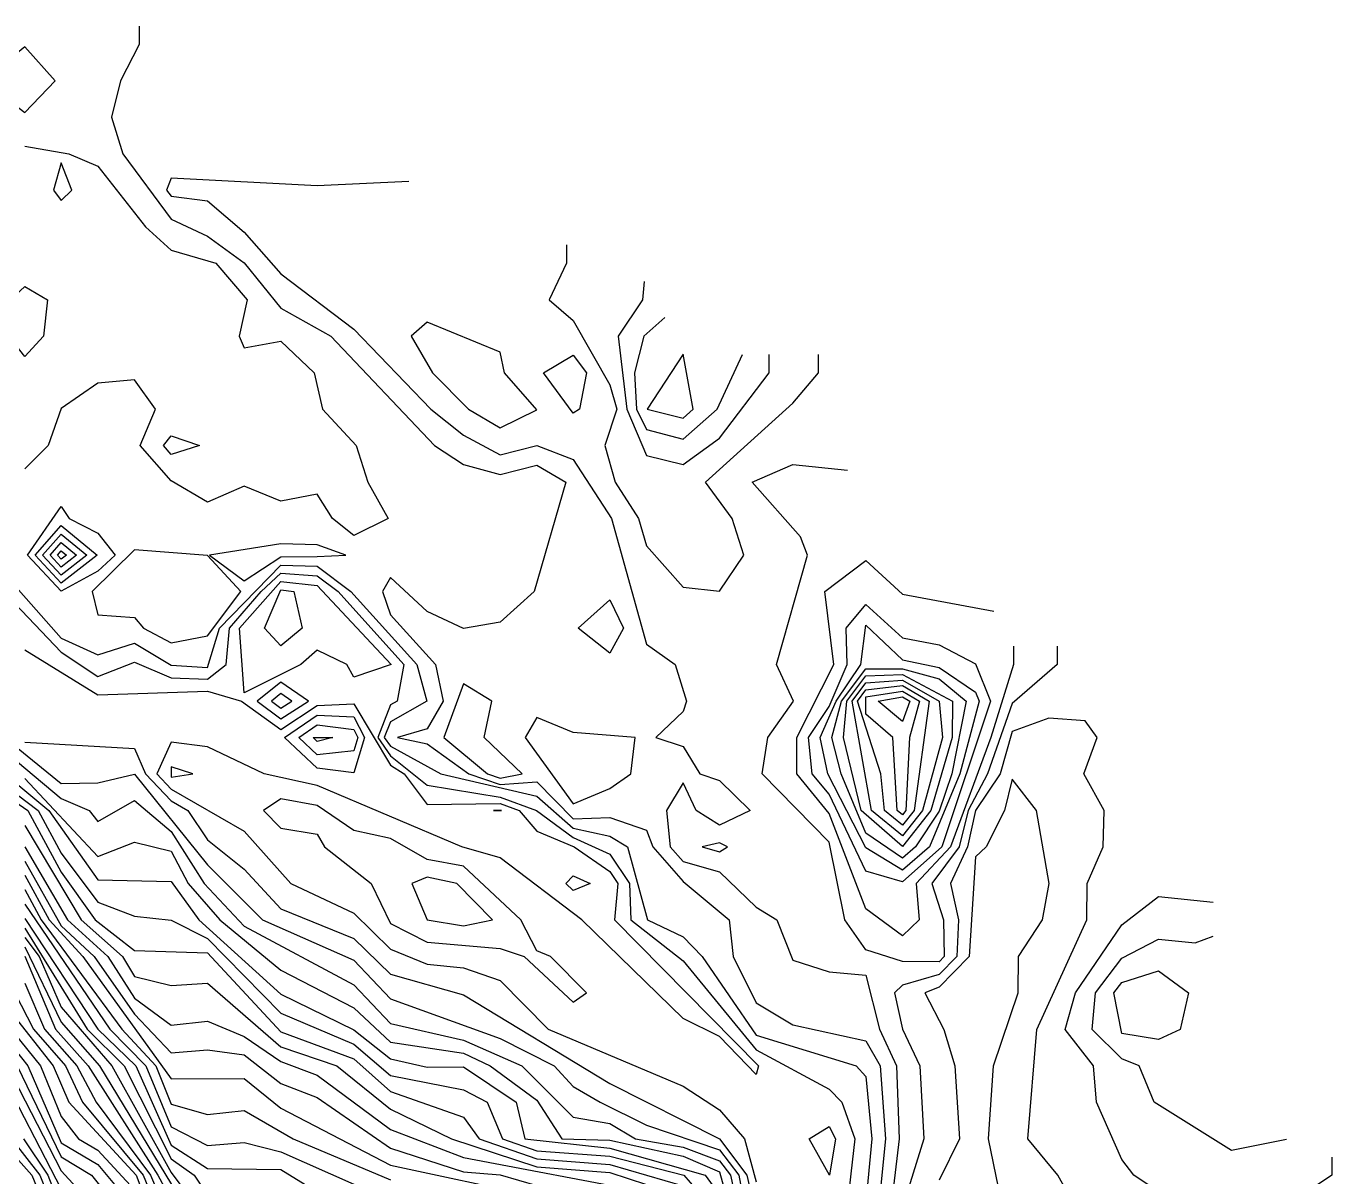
# Model space of a CAD drawing. Extents: x 2324165 to 2328366, y 427900 to 430978.
# Drawn here: x 2327507 to 2328348, y 429908 to 430649 of the extents above; entities that cross this region are included whole.
import ezdxf

# ---------------------------------------------------------------- set-up
doc = ezdxf.new("R2010")
doc.units = 0
doc.layers.add('contours', color=2, linetype='Continuous')

msp = doc.modelspace()

# ---------------------------------------------------------------- linework, layer by layer
at = {"layer": 'contours'}
for points in [[(2327579.8477, 430648.9491), (2327579.8475, 430637.2034), (2327567.8949, 430613.7122), (2327562.0921, 430590.2209), (2327569.4542, 430566.7294), (2327600.4274, 430524.5427), (2327623.9713, 430513.7174), (2327647.5152, 430496.5875), (2327671.059, 430467.2497), (2327703.3838, 430449.271), (2327769.9642, 430378.7961), (2327788.7783, 430366.7307), (2327812.3223, 430360.204), (2327835.8664, 430366.1322), (2327854.5308, 430355.3038), (2327834.1808, 430284.8299), (2327812.3212, 430265.116), (2327788.777, 430260.9945), (2327765.2331, 430271.9014), (2327741.6892, 430293.8168), (2327736.6205, 430284.831), (2327741.6889, 430269.8215), (2327770.7736, 430237.8479), (2327775.6463, 430214.3565), (2327765.2322, 430196.344), (2327746.3067, 430190.8655), (2327765.2321, 430186.7672), (2327792.1991, 430167.3735), (2327812.3199, 430160.5098), (2327835.8641, 430162.2508), (2327859.4079, 430138.536), (2327882.952, 430139.2692), (2327906.496, 430131.1643), (2327910.6698, 430120.3894), (2327930.0397, 430098.159), (2327959.8018, 430073.4061), (2327962.2357, 430049.9147), (2327977.1269, 430019.9685), (2328000.6709, 430005.7786), (2328047.7589, 429995.4363), (2328056.9262, 429979.4395), (2328060.4123, 429932.4567), (2328053.3989, 429861.9827)], [(2327506.2518, 430593.3859), (2327525.9298, 430613.7127), (2327506.2523, 430635.6458), (2327479.4838, 430613.7132), (2327506.2518, 430593.3859)], [(2327506.2516, 430571.5523), (2327534.7336, 430566.7298), (2327553.3396, 430558.84), (2327583.9333, 430519.7465), (2327600.4271, 430504.6203), (2327629.346, 430496.2546), (2327649.4427, 430472.763), (2327644.3802, 430449.2717), (2327647.5146, 430441.7531), (2327671.0587, 430446.1746), (2327692.6385, 430425.7798), (2327698.0158, 430402.2883), (2327719.7022, 430378.7967), (2327727.0887, 430355.3053), (2327740.1843, 430331.8137), (2327718.1455, 430321.0347), (2327704.4325, 430331.8142), (2327694.6017, 430347.6039), (2327671.0575, 430343.1184), (2327647.5135, 430352.7038), (2327623.9693, 430342.458), (2327600.4254, 430356.0825), (2327580.663, 430378.7983), (2327590.3776, 430402.2896), (2327576.8821, 430421.1442), (2327553.338, 430419.0027), (2327529.7937, 430402.7196), (2327521.4159, 430378.799), (2327506.2491, 430363.9175)], [(2327529.7952, 430536.7291), (2327536.6584, 430543.2385), (2327529.7955, 430560.9518), (2327524.8582, 430543.2386), (2327529.7952, 430536.7291)], [(2327753.4643, 430548.9396), (2327694.604, 430546.1169), (2327600.4277, 430550.9297), (2327597.428, 430543.2377), (2327600.4275, 430539.42), (2327623.9716, 430536.4574), (2327647.5155, 430516.3395), (2327671.0592, 430489.5058), (2327718.147, 430453.7228), (2327767.6778, 430402.2875), (2327788.7785, 430385.5358), (2327812.3224, 430372.9527), (2327835.8666, 430378.8667), (2327859.4106, 430369.7645), (2327883.9219, 430331.8121), (2327906.4974, 430250.9794), (2327924.8945, 430237.8461), (2327932.2823, 430214.3546), (2327930.0409, 430207.6363), (2327912.6108, 430190.8635), (2327930.0407, 430184.9757), (2327940.7776, 430167.3718), (2327953.5845, 430163.2365), (2327973.2107, 430143.8801), (2327953.5842, 430134.3908), (2327938.4157, 430143.8805), (2327930.0404, 430161.6183), (2327919.3491, 430143.8807), (2327921.7959, 430120.3893), (2327930.0398, 430110.9279), (2327953.5838, 430104.3264), (2327977.1277, 430081.5171), (2327990.5144, 430073.4057), (2328000.6713, 430047.5172), (2328024.2154, 430039.9366), (2328047.7594, 430037.7975), (2328056.5033, 430002.9309), (2328067.4228, 429979.4394), (2328069.2041, 429932.4566), (2328060.7448, 429861.9826)], [(2327855.0109, 430507.9977), (2327855.0108, 430496.252), (2327843.8455, 430472.7608), (2327859.4116, 430459.4388), (2327882.9552, 430417.9243), (2327887.4332, 430402.2861), (2327879.7632, 430378.7949), (2327886.4455, 430355.3034), (2327901.4411, 430331.8119), (2327906.4981, 430314.1768), (2327930.0419, 430287.6716), (2327953.5859, 430285.0599), (2327969.1604, 430308.3197), (2327961.7179, 430331.8112), (2327944.4675, 430355.3027), (2328000.6755, 430406.1945), (2328017.2319, 430425.776), (2328017.232, 430437.5217)], [(2327905.0852, 430484.5057), (2327903.9825, 430472.76), (2327888.2275, 430449.2689), (2327893.8067, 430402.2861), (2327906.4988, 430372.5043), (2327930.0428, 430366.7244), (2327953.5871, 430383.5522), (2327985.4657, 430425.7764), (2327985.4658, 430437.522)], [(2327518.2966, 430449.2732), (2327506.25, 430436.1422), (2327496.0927, 430449.2734), (2327497.186, 430472.7648), (2327506.2505, 430481.1948), (2327521.0073, 430472.7645), (2327518.2966, 430449.2732)], [(2327835.8669, 430401.9384), (2327815.1209, 430425.7783), (2327812.3232, 430439.0796), (2327765.2352, 430458.2162), (2327755.0513, 430449.2704), (2327768.7936, 430425.7789), (2327792.0319, 430402.2872), (2327812.3226, 430390.2619), (2327835.8669, 430401.9384)], [(2327918.2719, 430461.281), (2327904.8922, 430449.2687), (2327898.806, 430425.7774), (2327900.1803, 430402.286), (2327906.499, 430389.1645), (2327930.043, 430383.0583), (2327952.0174, 430402.2854), (2327968.3456, 430437.5222)], [(2327863.3188, 430402.2864), (2327859.4109, 430399.7332), (2327840.1318, 430425.7781), (2327859.4114, 430437.0213), (2327867.9921, 430425.7777), (2327863.3188, 430402.2864)], [(2327930.0432, 430396.516), (2327936.6371, 430402.2856), (2327930.0436, 430437.8019), (2327906.9608, 430402.2859), (2327930.0432, 430396.516)], [(2327618.6652, 430378.7979), (2327600.4256, 430373.1624), (2327595.5226, 430378.7982), (2327600.4257, 430385.0234), (2327618.6652, 430378.7979)], [(2328170.9216, 430249.5889), (2328170.9215, 430237.8432), (2328141.9378, 430212.7602), (2328126.0573, 430167.3696), (2328113.5863, 430143.8784), (2328107.7302, 430120.3871), (2328090.3087, 430096.896), (2328097.7053, 430073.4045), (2328098.2683, 430049.9131), (2328094.8477, 430046.4127), (2328071.3036, 430046.5508), (2328047.7596, 430054.1855), (2328034.2504, 430073.4052), (2328024.2163, 430123.5559), (2327981.0567, 430167.3713), (2327984.6065, 430190.8627), (2328001.2186, 430214.3538), (2327990.2918, 430237.8453), (2328010.1728, 430308.3192), (2328005.6685, 430320.065), (2327974.5855, 430355.3024), (2328000.6751, 430366.6342), (2328035.9912, 430363.0647)], [(2327564.3758, 430308.3244), (2327553.3365, 430298.0047), (2327529.7923, 430285.0686), (2327508.0298, 430308.3251), (2327529.7929, 430339.5388), (2327534.8107, 430331.8161), (2327553.3368, 430322.3814), (2327564.3758, 430308.3244)], [(2327552.8299, 430308.3246), (2327529.7924, 430290.2421), (2327512.8711, 430308.325), (2327529.7928, 430327.2987), (2327552.8299, 430308.3246)], [(2327546.2388, 430308.3246), (2327529.7924, 430295.4157), (2327517.7124, 430308.325), (2327529.7927, 430321.8702), (2327546.2388, 430308.3246)], [(2327539.6478, 430308.3247), (2327529.7925, 430300.5892), (2327522.5537, 430308.3249), (2327529.7927, 430316.4417), (2327539.6478, 430308.3247)], [(2327694.6012, 430307.3174), (2327712.9683, 430308.3227), (2327694.6013, 430314.8502), (2327671.0572, 430315.6459), (2327625.159, 430308.3237), (2327647.5128, 430291.7517), (2327671.0571, 430307.1702), (2327694.6012, 430307.3174)], [(2327482.7044, 430307.8178), (2327529.7919, 430254.8603), (2327553.3359, 430244.1834), (2327576.8801, 430251.6311), (2327600.424, 430237.3573), (2327623.9681, 430235.9043), (2327631.6568, 430261.3409), (2327671.057, 430301.8769), (2327694.6011, 430301.0921), (2327716.2813, 430284.8313), (2327758.7392, 430237.848), (2327765.067, 430214.3566), (2327741.6881, 430200.9743), (2327737.7424, 430190.8656), (2327741.688, 430185.2203), (2327774.0483, 430167.3738), (2327835.8639, 430152.9766), (2327859.4078, 430132.5456), (2327882.9518, 430127.3809), (2327894.3668, 430120.3896), (2327907.2754, 430073.4067), (2327930.0392, 430062.4656), (2327942.2792, 430049.9149), (2327977.1267, 429999.1886), (2328041.5032, 429979.4397), (2328047.7587, 429972.524), (2328051.6204, 429932.4568), (2328045.0327, 429861.9828)], [(2327533.0567, 430308.3248), (2327529.7925, 430305.7627), (2327527.395, 430308.3249), (2327529.7926, 430311.0132), (2327533.0567, 430308.3248)], [(2327623.9683, 430256.3185), (2327645.3305, 430284.8321), (2327623.9689, 430308.0217), (2327576.8808, 430311.7559), (2327549.6325, 430284.8332), (2327553.3362, 430269.8671), (2327576.8803, 430268.1862), (2327582.6013, 430261.3415), (2327600.4242, 430251.8406), (2327623.9683, 430256.3185)], [(2328142.8171, 430249.5892), (2328142.8169, 430237.8436), (2328128.1338, 430190.861), (2328102.195, 430120.3872), (2328080.1481, 430096.8961), (2328082.1492, 430073.4047), (2328071.3038, 430063.1605), (2328047.7599, 430080.4193), (2328024.2165, 430141.8691), (2328003.2229, 430167.3711), (2328003.286, 430190.8624), (2328027.1304, 430237.8449), (2328021.2516, 430284.8277), (2328047.7625, 430304.9133), (2328071.3064, 430283.0626), (2328130.1665, 430272.2611)], [(2327482.7042, 430294.8521), (2327529.7918, 430245.8796), (2327553.3357, 430230.0638), (2327576.88, 430239.424), (2327600.4239, 430229.3777), (2327623.968, 430228.3142), (2327635.9238, 430237.8495), (2327638.0519, 430261.3408), (2327658.5522, 430284.832), (2327671.057, 430296.5835), (2327694.6011, 430294.8668), (2327707.9811, 430284.8314), (2327750.4023, 430237.8481), (2327746.0046, 430214.3568), (2327741.6883, 430211.8861), (2327733.4835, 430190.8656), (2327741.6879, 430179.1268), (2327765.2318, 430160.2436), (2327812.3198, 430152.3695), (2327835.6476, 430143.8817), (2327859.4077, 430126.5551), (2327882.9517, 430115.8019), (2327895.5827, 430096.8982), (2327896.3801, 430073.4068), (2327930.0391, 430046.9729), (2327977.1266, 429989.6885), (2328024.2145, 429964.4066), (2328032.3207, 429955.9484), (2328040.748, 429932.4569), (2328029.9455, 429838.4916)], [(2327742.0654, 430237.8482), (2327718.1444, 430229.628), (2327713.61, 430237.8486), (2327694.6005, 430247.1749), (2327683.9151, 430237.8489), (2327647.512, 430219.5536), (2327644.447, 430261.3408), (2327671.0569, 430291.2902), (2327694.601, 430288.6415), (2327742.0654, 430237.8482)], [(2327684.8991, 430261.3403), (2327671.0564, 430249.8692), (2327660.5208, 430261.3406), (2327671.0569, 430285.9968), (2327679.5785, 430284.8317), (2327684.8991, 430261.3403)], [(2327891.8242, 430261.3379), (2327882.9532, 430245.211), (2327862.4477, 430261.3382), (2327882.9536, 430279.5883), (2327891.8242, 430261.3379)], [(2328096.6598, 430120.3872), (2328071.3042, 430097.8866), (2328047.7602, 430104.7266), (2328024.2167, 430154.4163), (2328013.2463, 430167.371), (2328010.8374, 430190.8624), (2328024.2173, 430210.886), (2328035.8031, 430237.8448), (2328035.1508, 430261.3362), (2328047.7622, 430276.541), (2328071.306, 430255.0902), (2328094.8501, 430250.4299), (2328118.394, 430238.2927), (2328127.9697, 430214.3524), (2328096.6598, 430120.3872)], [(2328088.7956, 430120.3873), (2328071.3043, 430105.5294), (2328047.7604, 430119.7324), (2328023.2698, 430167.3708), (2328018.3889, 430190.8623), (2328028.6673, 430214.3535), (2328044.4757, 430237.8447), (2328047.7621, 430263.2954), (2328071.3059, 430240.9239), (2328094.8499, 430235.9074), (2328118.3938, 430219.9897), (2328120.6647, 430214.3524), (2328108.1644, 430167.3699), (2328088.7956, 430120.3873)], [(2327506.2478, 430247.4059), (2327553.3356, 430218.4137), (2327623.9679, 430220.7242), (2327645.8956, 430214.358), (2327671.0558, 430195.9063), (2327694.6001, 430211.3977), (2327718.1442, 430212.6373), (2327741.6878, 430173.0332), (2327750.4276, 430167.374), (2327765.2316, 430147.8023), (2327812.3198, 430148.2994), (2327824.461, 430143.8818), (2327835.8637, 430130.5158), (2327859.8839, 430120.39), (2327882.9516, 430104.6646), (2327888.1408, 430096.8983), (2327886.0152, 430073.407), (2327978.6403, 429979.4404), (2327977.1264, 429973.8991), (2327953.5826, 429998.3279), (2327930.0386, 430009.9188), (2327864.8529, 430073.4072), (2327812.3194, 430113.4366), (2327787.6415, 430120.3909), (2327694.5995, 430159.9715), (2327660.4312, 430167.3751), (2327623.9675, 430184.9107), (2327600.4234, 430187.8834), (2327591.2239, 430167.3759), (2327600.4231, 430157.6378), (2327647.511, 430130.5276), (2327677.5669, 430096.9008), (2327718.1426, 430077.8372), (2327741.6864, 430054.4659), (2327765.2304, 430044.8243), (2327788.7745, 430042.522), (2327812.3185, 430034.3508), (2327843.2612, 430002.9334), (2327930.0381, 429966.4038), (2327953.582, 429951.1604), (2327969.6558, 429932.4578), (2327977.1256, 429904.7377)], [(2327408.8158, 430237.8521), (2327521.6916, 430143.8853), (2327553.3342, 430099.2698), (2327600.4224, 430098.1564), (2327618.4125, 430073.4101), (2327671.0538, 430025.5851), (2327718.1417, 430002.6184), (2327741.6856, 429983.8732), (2327765.2296, 429978.6318), (2327788.7737, 429978.8464), (2327822.5509, 429955.9509), (2327828.2638, 429932.4594), (2327882.9495, 429926.3955), (2327944.2365, 429908.9667), (2327953.5814, 429896.2755)], [(2328079.7985, 430120.3874), (2328071.3044, 430113.1721), (2328047.7605, 430129.3461), (2328031.9207, 430167.3707), (2328025.9333, 430190.8622), (2328032.0724, 430214.3535), (2328047.7617, 430235.0541), (2328071.3058, 430235.0365), (2328094.8498, 430228.7294), (2328112.3667, 430214.3525), (2328103.1899, 430167.3699), (2328094.8488, 430143.4171), (2328079.7985, 430120.3874)], [(2328089.6565, 430143.8787), (2328071.3045, 430120.7658), (2328044.8375, 430143.8792), (2328033.4535, 430190.8621), (2328035.4775, 430214.3534), (2328047.7617, 430230.5613), (2328071.3058, 430231.4487), (2328103.6208, 430214.3526), (2328103.2354, 430190.8613), (2328089.6565, 430143.8787)], [(2327671.0559, 430202.8191), (2327688.9652, 430214.3575), (2327671.0562, 430226.5074), (2327655.9837, 430214.3579), (2327671.0559, 430202.8191)], [(2327812.32, 430164.5799), (2327826.5692, 430167.3731), (2327802.1038, 430190.8648), (2327806.8968, 430214.3561), (2327788.7766, 430225.4026), (2327776.0875, 430190.8651), (2327804.131, 430167.3734), (2327812.32, 430164.5799)], [(2328084.284, 430143.8788), (2328071.3046, 430127.5322), (2328051.4474, 430143.8791), (2328038.8827, 430214.3534), (2328047.7616, 430226.0684), (2328071.3057, 430227.861), (2328094.875, 430214.3527), (2328097.0267, 430190.8614), (2328084.284, 430143.8788)], [(2328078.9116, 430143.8788), (2328071.3046, 430134.2985), (2328059.6668, 430143.879), (2328057.4011, 430167.3704), (2328042.2878, 430214.3534), (2328047.7616, 430221.5755), (2328071.3057, 430224.2732), (2328088.6095, 430214.3528), (2328078.9116, 430143.8788)], [(2327454.6149, 430214.3602), (2327529.7907, 430151.6209), (2327547.6831, 430143.885), (2327553.3347, 430136.8364), (2327576.8789, 430150.1892), (2327600.4228, 430130.2484), (2327621.7858, 430096.9014), (2327647.5102, 430069.367), (2327718.1421, 430031.5822), (2327741.6859, 430006.7532), (2327788.7739, 429995.9631), (2327826.231, 429979.4422), (2327859.4056, 429946.4226), (2327882.9497, 429942.2841), (2327899.3763, 429932.4586), (2327930.0377, 429927.1298), (2327953.5817, 429918.2469), (2327960.5535, 429908.9665), (2327970.9456, 429861.9836)], [(2327459.1592, 430218.5541), (2327529.7909, 430161.2587), (2327553.335, 430161.713), (2327576.8791, 430167.3244), (2327623.9666, 430108.7564), (2327659.2703, 430073.4096), (2327718.1423, 430047.4519), (2327741.6861, 430022.6555), (2327812.318, 429996.924), (2327847.1745, 429979.4419), (2327859.4058, 429966.1121), (2327876.7616, 429955.9502), (2327906.4937, 429941.2869), (2327953.5817, 429925.3208), (2327965.8678, 429908.9664), (2327974.8366, 429861.9836)], [(2327671.056, 430209.732), (2327678.2357, 430214.3576), (2327671.0561, 430219.2284), (2327665.0136, 430214.3578), (2327671.056, 430209.732)], [(2328073.5392, 430143.8789), (2328071.3047, 430141.0648), (2328067.8863, 430143.879), (2328065.0906, 430190.8617), (2328047.7614, 430205.983), (2328047.7615, 430217.0827), (2328071.3056, 430220.6854), (2328082.3512, 430214.3529), (2328075.8412, 430190.8616), (2328073.5392, 430143.8789)], [(2328076.093, 430214.353), (2328071.3054, 430201.2494), (2328055.7454, 430214.3532), (2328071.3056, 430217.0976), (2328076.093, 430214.353)], [(2327724.9655, 430190.8657), (2327718.1437, 430168.0561), (2327694.5996, 430171.0495), (2327673.5429, 430190.8663), (2327694.6, 430205.1643), (2327718.1441, 430204.2691), (2327724.9655, 430190.8657)], [(2327435.615, 430203.6631), (2327514.9275, 430143.8854), (2327529.7903, 430116.2892), (2327553.3341, 430084.898), (2327576.878, 430075.7335), (2327600.4221, 430073.294), (2327623.9661, 430061.3988), (2327671.0537, 430013.2489), (2327718.1416, 429993.3014), (2327741.6855, 429973.2709), (2327788.7736, 429964.0666), (2327803.9293, 429955.9511), (2327813.8488, 429932.4596), (2327835.8613, 429924.6293), (2327882.9494, 429921.1795), (2327930.6555, 429908.9669), (2327951.016, 429885.4753)], [(2327720.7065, 430190.8658), (2327718.1438, 430182.2972), (2327694.5997, 430179.6886), (2327682.7227, 430190.8662), (2327694.5999, 430198.931), (2327718.144, 430195.9008), (2327720.7065, 430190.8658)], [(2327882.9522, 430158.0833), (2327896.3825, 430167.3723), (2327899.2067, 430190.8637), (2327859.4085, 430194.0911), (2327835.8645, 430203.8184), (2327828.369, 430190.8645), (2327859.408, 430148.1739), (2327882.9522, 430158.0833)], [(2328189.0221, 429877.4515), (2328171.4323, 429908.964), (2328151.952, 429932.4556), (2328157.8951, 430002.9297), (2328190.0367, 430073.4034), (2328190.2779, 430096.8948), (2328200.4875, 430120.386), (2328201.2178, 430143.8774), (2328188.0292, 430167.3689), (2328196.7014, 430190.8602), (2328189.0259, 430201.5822), (2328165.4818, 430203.2433), (2328141.9376, 430194.6431), (2328134.1784, 430167.3695), (2328118.2317, 430143.8784), (2328113.2654, 430120.3871), (2328102.29, 430096.8958), (2328107.3915, 430073.4044), (2328106.2895, 430049.913), (2328094.8476, 430038.2041), (2328071.3034, 430031.363), (2328066.168, 430026.4221), (2328071.3031, 430002.934), (2328082.5169, 429979.4392), (2328085.1702, 429932.4564), (2328071.3018, 429888.1879)], [(2327435.6149, 430193.8879), (2327508.1634, 430143.8855), (2327529.7902, 430104.1725), (2327551.6012, 430073.4109), (2327576.8778, 430053.7741), (2327623.9659, 430052.2069), (2327671.0535, 430001.3594), (2327718.1415, 429983.9845), (2327741.6854, 429962.8268), (2327788.7733, 429946.3753), (2327798.7327, 429932.4598), (2327835.8612, 429919.5018), (2327882.9494, 429915.9634), (2327930.0374, 429902.2606)], [(2327506.2471, 430187.8516), (2327576.8793, 430183.6725), (2327584.0407, 430167.376), (2327600.423, 430150.0339), (2327611.2834, 430143.8843), (2327623.9668, 430124.9166), (2327647.5107, 430106.0508), (2327671.0545, 430080.6072), (2327718.1424, 430061.4883), (2327741.6862, 430038.4516), (2327788.7743, 430025.1863), (2327882.95, 429968.1154), (2327953.5818, 429932.3947), (2327971.1822, 429908.9664), (2327981.939, 429861.9835)], [(2327704.5947, 430190.8659), (2327694.5998, 430188.3277), (2327691.9026, 430190.8661), (2327704.5947, 430190.8659)], [(2327600.4232, 430165.2417), (2327614.3879, 430167.3756), (2327600.4233, 430171.8701), (2327600.4232, 430165.2417)], [(2327506.2468, 430164.5405), (2327553.3344, 430114.2663), (2327576.8786, 430123.5539), (2327600.4226, 430117.679), (2327611.4367, 430096.9016), (2327631.7713, 430073.4099), (2327671.054, 430041.0021), (2327718.1419, 430016.7627), (2327741.6857, 429994.7044), (2327788.7738, 429987.5328), (2327805.8138, 429979.4424), (2327835.8617, 429957.3997), (2327852.1055, 429932.4591), (2327882.9495, 429931.6115), (2327930.0376, 429921.1659), (2327953.5816, 429911.1729), (2327967.0546, 429861.9837)], [(2328136.3272, 429885.4731), (2328126.7667, 429932.4559), (2328129.9988, 429979.4386), (2328145.8916, 430026.4212), (2328145.9339, 430049.9126), (2328161.431, 430073.4037), (2328165.8473, 430096.8951), (2328157.5693, 430143.8779), (2328141.9373, 430163.9275), (2328136.9455, 430143.8781), (2328125.1849, 430120.3869), (2328118.3926, 430113.9924), (2328114.3107, 430049.9129), (2328094.8475, 430029.9955), (2328085.6133, 430026.4219), (2328097.8807, 430002.9304), (2328104.9863, 429979.4389), (2328107.963, 429932.4562), (2328094.8461, 429905.8132)], [(2327859.4065, 430020.3325), (2327867.8143, 430026.4244), (2327844.6999, 430049.9161), (2327835.8628, 430053.5457), (2327825.5478, 430073.4077), (2327788.7752, 430108.0805), (2327765.2312, 430112.3718), (2327741.6873, 430125.9005), (2327718.1432, 430131.0422), (2327694.5993, 430147.0881), (2327671.0553, 430151.314), (2327659.9027, 430143.8837), (2327671.0551, 430132.4378), (2327694.5991, 430128.6575), (2327699.1515, 430120.3919), (2327729.2221, 430096.9002), (2327741.6866, 430071.1501), (2327765.2306, 430059.0797), (2327812.3187, 430054.9209), (2327827.7436, 430049.9163), (2327859.4065, 430020.3325)], [(2327813.2744, 430143.8819), (2327808.0739, 430143.882), (2327813.2744, 430143.8819)], [(2327506.2464, 430134.0803), (2327542.6761, 430073.411), (2327569.094, 430049.9193), (2327576.8776, 430036.8719), (2327600.4216, 430031.2304), (2327623.9657, 430032.625), (2327671.0534, 429991.7473), (2327707.1798, 429979.4436), (2327741.6852, 429951.4776), (2327780.9651, 429932.46), (2327835.8612, 429914.3742), (2327882.9493, 429910.7474), (2327930.0373, 429895.2347)], [(2327506.2463, 430120.3977), (2327533.7511, 430073.4111), (2327559.66, 430049.9194), (2327576.8774, 430022.9501), (2327600.4213, 430005.6792), (2327623.9654, 430008.17), (2327647.5094, 429998.3234), (2327671.0533, 429982.1353), (2327694.5973, 429973.4705), (2327741.6851, 429938.3849), (2327788.773, 429920.2983), (2327906.4932, 429898.0365)], [(2327953.584, 430117.2943), (2327958.7729, 430120.3889), (2327953.584, 430123.0865), (2327942.2945, 430120.3891), (2327953.584, 430117.2943)], [(2327506.2462, 430111.2686), (2327529.7898, 430069.6256), (2327550.9285, 430049.9195), (2327576.8773, 430012.7077), (2327600.4211, 429987.737), (2327623.9652, 429989.803), (2327647.5093, 429986.5336), (2327671.0531, 429968.0608), (2327694.5971, 429958.9584), (2327741.6849, 429926.4483), (2327788.7729, 429911.2546), (2327812.317, 429909.2843), (2327835.861, 429902.3578)], [(2327506.2461, 430102.1407), (2327521.913, 430073.4112), (2327543.627, 430049.9196), (2327600.4209, 429971.0214), (2327647.5091, 429971.3298), (2327671.053, 429952.2596), (2327741.6848, 429915.4672), (2327835.8609, 429895.3676)], [(2327788.7748, 430069.5323), (2327807.4828, 430073.4079), (2327784.5035, 430096.8995), (2327765.2311, 430100.9268), (2327755.549, 430096.8999), (2327765.226, 430073.4084), (2327788.7748, 430069.5323)], [(2327870.3117, 430096.8985), (2327859.4073, 430092.355), (2327854.5931, 430096.8987), (2327859.4074, 430101.8779), (2327870.3117, 430096.8985)], [(2327506.246, 430092.9324), (2327516.8513, 430073.4113), (2327568.763, 430002.9366), (2327590.6917, 429979.4449), (2327600.4207, 429954.7554), (2327623.9647, 429947.991), (2327647.5088, 429950.6157), (2327679.1364, 429932.4612), (2327741.6847, 429906.0458)], [(2328347.7729, 429920.7077), (2328347.7728, 429908.962), (2328312.4848, 429885.471), (2328330.2866, 429874.1235), (2328336.8239, 429861.9794), (2328319.9727, 429838.4882), (2328306.742, 429831.1226), (2328298.4912, 429838.4884), (2328300.6595, 429861.9798), (2328283.1984, 429875.1616), (2328255.4649, 429885.4717), (2328220.3736, 429908.9635), (2328212.5667, 429919.1733), (2328196.3287, 429955.9465), (2328194.3355, 429979.4379), (2328176.1555, 430002.9295), (2328182.7532, 430026.4208), (2328212.5684, 430070.2743), (2328236.1127, 430088.5384), (2328271.4288, 430084.7697)], [(2327506.2459, 430083.6157), (2327561.0056, 430002.9367), (2327584.2628, 429979.445), (2327600.4205, 429940.0917), (2327623.9645, 429928.077), (2327647.5086, 429929.9989), (2327671.0526, 429924.0329), (2327718.1406, 429903.3229)], [(2327506.2457, 430074.2991), (2327553.259, 430002.9368), (2327577.8339, 429979.4451), (2327600.4204, 429928.2551), (2327623.9643, 429913.3776), (2327671.0525, 429912.7166), (2327718.1403, 429883.6584)], [(2327506.2456, 430061.9781), (2327515.4943, 430049.9199), (2327529.7892, 430017.3015), (2327562.2809, 429979.4453), (2327600.4202, 429910.7151), (2327623.9639, 429879.4634)], [(2327506.2457, 430067.9807), (2327546.4882, 430002.9368), (2327570.1658, 429979.4452), (2327600.4203, 429919.4851), (2327615.2837, 429908.9705), (2327623.9641, 429896.2189)], [(2328318.5152, 429931.8958), (2328283.199, 429924.942), (2328233.3462, 429955.9461), (2328223.6851, 429979.4375), (2328212.5674, 429983.9212), (2328193.5429, 430002.9293), (2328195.624, 430026.4206), (2328212.5682, 430048.6735), (2328236.1124, 430061.0932), (2328259.6565, 430058.5349), (2328271.4286, 430062.9086)], [(2327506.2455, 430055.9755), (2327529.7891, 430007.5056), (2327554.3961, 429979.4454), (2327623.9638, 429864.801)], [(2327459.3128, 430049.9206), (2327516.3899, 429979.4458), (2327529.7883, 429946.7257), (2327540.9229, 429932.4628), (2327553.3322, 429925.1471), (2327576.876, 429899.5656)], [(2327469.0244, 430049.9205), (2327524.5396, 429979.4457), (2327534.5778, 429955.9542), (2327577.8991, 429908.971), (2327604.6164, 429838.4966)], [(2327506.2455, 430049.9729), (2327526.0147, 430002.9371), (2327547.0091, 429979.4455), (2327591.9716, 429908.9708), (2327617.5439, 429861.9878)], [(2327459.1572, 430041.2877), (2327508.2402, 429979.4459), (2327529.7881, 429929.7867), (2327553.3321, 429915.7984), (2327576.8758, 429887.5369)], [(2328250.0203, 430002.9286), (2328236.1117, 429996.4332), (2328212.5676, 430000.1789), (2328207.4741, 430026.4205), (2328212.568, 430033.1103), (2328236.1122, 430040.6889), (2328255.5244, 430026.4199), (2328250.0203, 430002.9286)], [(2327506.2453, 430032.6595), (2327518.9419, 430002.9372), (2327539.6997, 429979.4455), (2327552.1315, 429955.954), (2327587.2807, 429908.9709), (2327617.5919, 429838.4964)], [(2327499.9447, 430026.4287), (2327511.869, 430002.9372), (2327532.3903, 429979.4456), (2327543.3546, 429955.9541), (2327582.5899, 429908.9709), (2327647.5065, 429750.6271)], [(2327488.5321, 429979.4461), (2327529.7878, 429899.9735)], [(2327494.961, 429979.4461), (2327529.7879, 429911.8165), (2327576.8755, 429860.5303)], [(2327501.3899, 429979.446), (2327529.788, 429920.8016), (2327549.3288, 429908.9713), (2327576.8757, 429874.4733)], [(2328024.3764, 429908.9658), (2328011.2465, 429932.4573), (2328024.2142, 429940.3745), (2328028.2455, 429932.4571), (2328024.3764, 429908.9658)], [(2327489.8737, 429932.4634), (2327510.7204, 429908.9718), (2327529.7874, 429863.1513)], [(2327497.624, 429932.4633), (2327515.897, 429908.9717), (2327529.7875, 429874.9078)], [(2327505.3744, 429932.4632), (2327521.0737, 429908.9716), (2327529.7876, 429886.8063)]]:
    msp.add_lwpolyline(points, dxfattribs=at)

doc.saveas('drawing.dxf')
